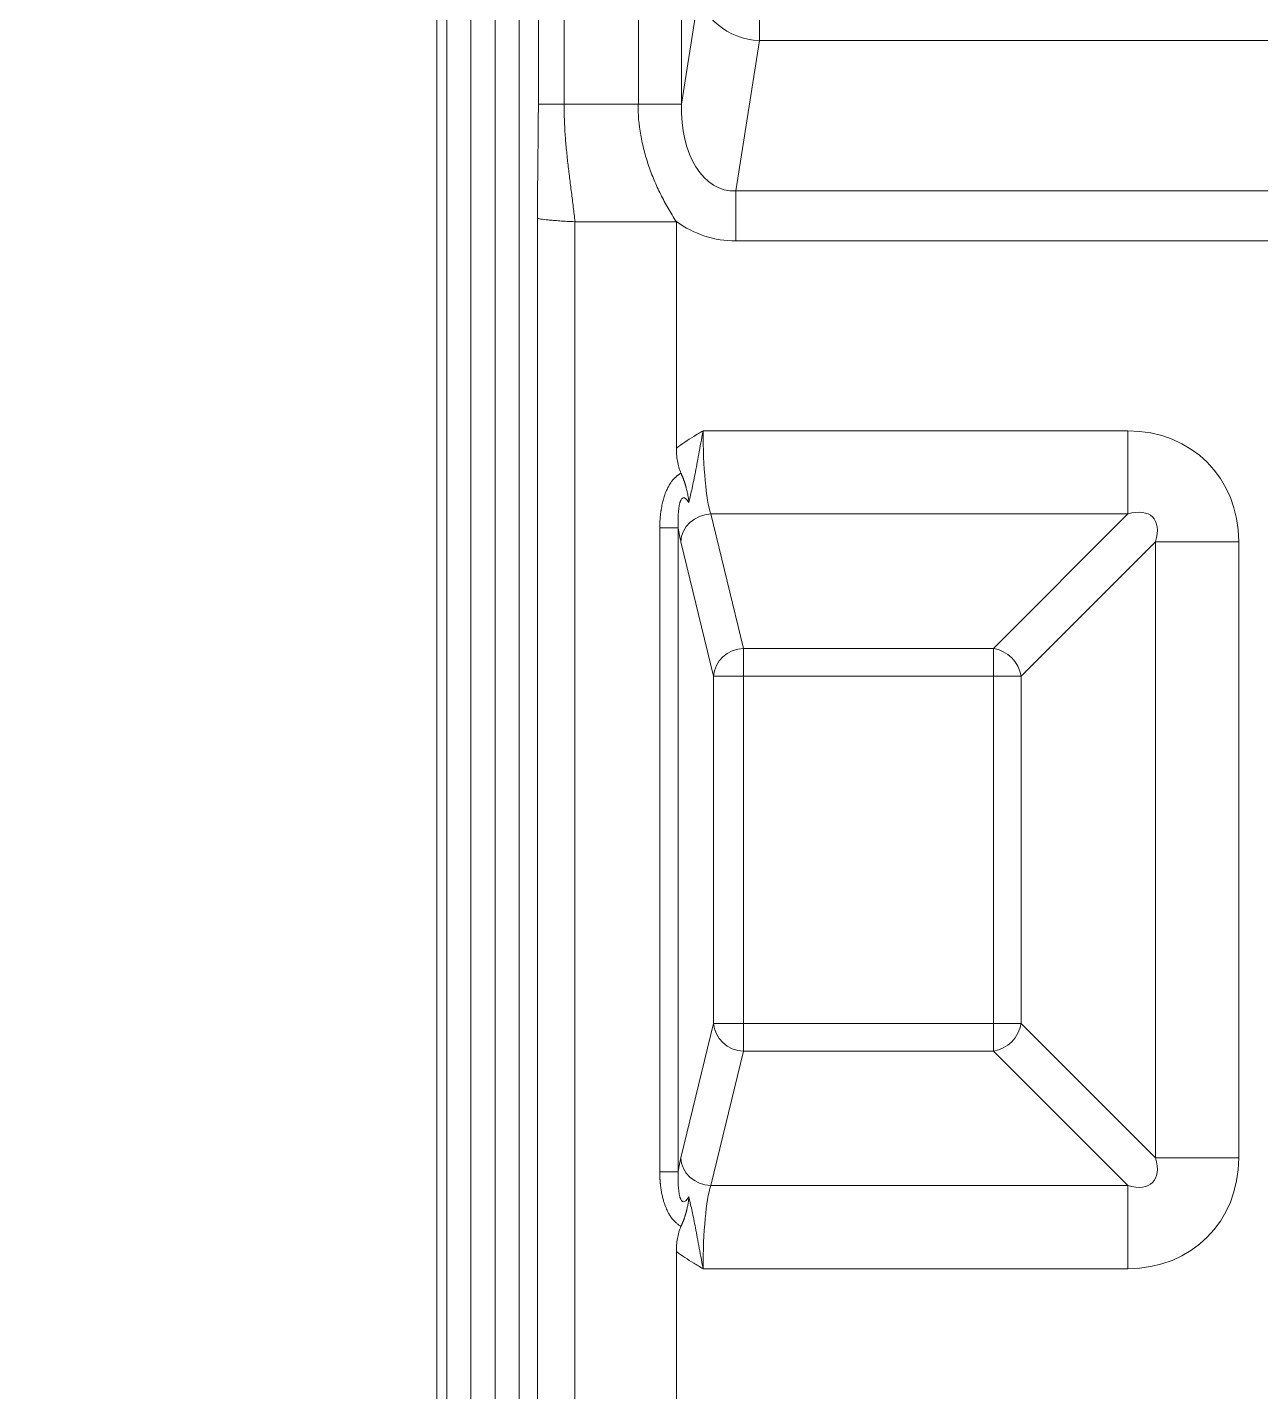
# Model space of a CAD drawing. Header units: millimetres. Extents: x 559 to 1112, y 323 to 643.
# Drawn here: x 770.05 to 790.63, y 463.9 to 486.67 of the extents above; entities that cross this region are included whole.
import ezdxf

# ---------------------------------------------------------------- set-up
doc = ezdxf.new("R2010")
doc.units = ezdxf.units.MM
doc.layers.add('core', color=7, linetype='Continuous', lineweight=20)

msp = doc.modelspace()

# ---------------------------------------------------------------- linework, layer by layer
at = {"layer": 'core', "lineweight": 13}
for p, q in [((776.885, 453.078), (776.885, 497.342)), ((777.054, 497.342), (777.054, 453.078)), ((777.455, 453.078), (777.455, 497.342)), ((777.859, 497.342), (777.859, 453.078)), ((778.261, 453.078), (778.261, 497.342)), ((778.581, 489.098), (778.581, 485.384)), ((779.013, 485.387), (779.013, 489.071)), ((780.253, 489.177), (780.253, 485.387)), ((780.972, 485.387), (780.972, 489.177)), ((782.269, 486.447), (782.269, 488.117)), ((780.972, 485.387), (781.268, 487.282)), ((782.269, 486.447), (781.876, 483.939)), ((782.269, 486.447), (802.542, 486.447)), ((780.972, 485.387), (780.244, 485.387)), ((781.876, 483.104), (781.876, 483.939)), ((800.467, 483.939), (781.876, 483.939)), ((778.565, 483.486), (778.565, 453.078)), ((779.19, 453.078), (779.19, 483.424)), ((780.884, 483.426), (780.884, 479.649)), ((781.876, 483.104), (800.467, 483.104)), ((788.418, 479.936), (781.33, 479.936)), ((788.418, 479.936), (788.418, 478.549)), ((781.458, 478.549), (788.418, 478.549)), ((781.458, 478.549), (782.007, 476.306)), ((786.175, 476.306), (788.418, 478.549)), ((780.607, 478.32), (780.607, 467.573)), ((780.607, 478.32), (780.915, 478.32)), ((780.915, 467.573), (780.915, 478.32)), ((781.506, 475.844), (780.958, 478.087)), ((788.881, 478.087), (786.637, 475.844)), ((788.881, 478.087), (790.267, 478.087)), ((788.881, 478.087), (788.881, 467.806)), ((790.267, 467.806), (790.267, 478.087)), ((786.175, 476.306), (782.007, 476.306)), ((782.007, 475.844), (782.007, 476.306)), ((786.175, 476.306), (786.175, 475.844)), ((781.506, 475.844), (781.506, 470.049)), ((781.506, 475.844), (782.007, 475.844)), ((782.007, 470.049), (782.007, 475.844)), ((782.007, 475.844), (786.175, 475.844)), ((786.175, 475.844), (786.637, 475.844)), ((786.175, 475.844), (786.175, 470.049)), ((786.637, 470.049), (786.637, 475.844)), ((780.958, 467.806), (781.506, 470.049)), ((782.007, 470.049), (781.506, 470.049)), ((782.007, 469.587), (782.007, 470.049)), ((786.175, 470.049), (782.007, 470.049)), ((786.637, 470.049), (786.175, 470.049)), ((786.175, 470.049), (786.175, 469.587)), ((786.637, 470.049), (788.881, 467.806)), ((782.007, 469.587), (781.458, 467.343)), ((782.007, 469.587), (786.175, 469.587)), ((788.418, 467.343), (786.175, 469.587)), ((790.267, 467.806), (788.881, 467.806)), ((780.915, 467.573), (780.607, 467.573)), ((788.418, 467.343), (781.458, 467.343)), ((788.418, 467.343), (788.418, 465.957)), ((780.884, 466.243), (780.884, 463.05)), ((781.33, 465.957), (788.418, 465.957))]:
    msp.add_line(p, q, dxfattribs=at)
for centre, radius, start, end in [((719.145, 493.318), 100.6, 305.96599, 77.45703), ((719.145, 493.318), 100.175, 305.97379, 77.45703), ((719.145, 493.318), 99.403, 314.29502, 77.77562), ((719.145, 493.318), 99.011, 314.62948, 77.83606), ((719.145, 493.318), 99.101, 314.55525, 77.77562), ((719.145, 487.282), 85.99, 282.44405, 347.55593), ((719.145, 487.282), 84.657, 283.17659, 346.81803), ((719.145, 487.282), 81.386, 327.85994, 345.05571)]:
    msp.add_arc(centre, radius, start, end, dxfattribs=at)
for centre, major_axis, ratio, start_param, end_param in [((782.269, 487.282), (-0.994, 0.155), 0.826909, 0.18697, 1.699439), ((781.994, 485.528), (0.247, 1.582), 0.628244, 1.757766, 3.270235), ((781.994, 485.528), (0.376, 2.404), 0.826909, 2.748019, 3.270235), ((781.541, 479.936), (0, 1.509), 0.140139, 1.570796, 2.735758), ((788.077, 477.746), (-1.665, -1.665), 0.854588, 2.434441, 3.848744), ((781.458, 478.087), (-0.489, -0.12), 0.914519, 4.492315, 6.021833), ((788.077, 477.746), (0.753, 0.753), 0.472398, 5.576034, 6.990337), ((781.041, 479.936), (0, 2.012), 0.105104, 2.502949, 2.735758), ((782.007, 475.844), (0.489, 0.12), 0.914519, 1.350722, 2.880241), ((786.175, 475.844), (0.356, -0.356), 0.854588, 0.863645, 2.277948), ((782.007, 470.049), (-0.489, 0.12), 0.914519, 0.261352, 1.79087), ((786.175, 470.049), (-0.356, -0.356), 0.854588, 0.863645, 2.277948), ((781.041, 465.957), (0, 2.012), 0.105104, 0.405834, 0.638644), ((781.458, 467.806), (0.489, -0.12), 0.914519, 3.402945, 4.932463), ((788.077, 468.147), (1.665, -1.665), 0.854588, 5.576034, 6.990337), ((788.077, 468.147), (-0.753, 0.753), 0.472398, 2.434441, 3.848744), ((781.541, 465.957), (0, 1.509), 0.140139, 0.405834, 1.570796)]:
    msp.add_ellipse(centre, major_axis=major_axis, ratio=ratio, start_param=start_param, end_param=end_param, dxfattribs=at)
for points, knots in [([(778.565, 483.486), (778.566, 483.566), (778.566, 483.646), (778.567, 483.805), (778.568, 483.884), (778.569, 484.042), (778.57, 484.121), (778.572, 484.278), (778.573, 484.356), (778.574, 484.513), (778.576, 484.67), (778.578, 484.827), (778.579, 484.985), (778.58, 485.064), (778.58, 485.184), (778.581, 485.224), (778.581, 485.304), (778.581, 485.344), (778.581, 485.384)], [0, 0, 0, 0, 0.125, 0.125, 0.25, 0.25, 0.375, 0.375, 0.5, 0.5, 0.625, 0.75, 0.75, 0.875, 0.875, 0.9375, 0.9375, 1, 1, 1, 1]), ([(779.011, 485.387), (778.947, 485.387), (778.889, 485.387), (778.788, 485.386), (778.744, 485.386), (778.671, 485.386), (778.642, 485.385), (778.6, 485.385), (778.586, 485.385), (778.581, 485.384)], [0, 0, 0, 0, 0.25, 0.25, 0.5, 0.5, 0.75, 0.75, 1, 1, 1, 1]), ([(779.011, 485.387), (779.011, 485.305), (779.012, 485.222), (779.018, 485.058), (779.022, 484.976), (779.033, 484.812), (779.04, 484.73), (779.056, 484.567), (779.064, 484.485), (779.082, 484.322), (779.092, 484.24), (779.112, 484.077), (779.123, 483.996), (779.144, 483.833), (779.154, 483.751), (779.174, 483.588), (779.184, 483.506), (779.193, 483.425)], [0, 0, 0, 0, 0.125, 0.125, 0.25, 0.25, 0.375, 0.375, 0.5, 0.5, 0.625, 0.625, 0.75, 0.75, 0.875, 0.875, 1, 1, 1, 1]), ([(780.244, 485.387), (780.243, 485.215), (780.259, 485.043), (780.297, 484.828), (780.305, 484.785), (780.324, 484.7), (780.345, 484.615), (780.368, 484.53), (780.393, 484.447), (780.407, 484.405), (780.449, 484.281), (780.48, 484.199), (780.547, 484.038), (780.583, 483.959), (780.642, 483.842), (780.662, 483.803), (780.704, 483.726), (780.725, 483.688), (780.769, 483.612), (780.792, 483.575), (780.837, 483.5), (780.86, 483.463), (780.884, 483.426)], [0, 0, 0, 0, 0.25, 0.25, 0.3125, 0.3125, 0.375, 0.4375, 0.4375, 0.5, 0.5, 0.625, 0.625, 0.75, 0.75, 0.8125, 0.8125, 0.875, 0.875, 0.9375, 0.9375, 1, 1, 1, 1]), ([(778.565, 483.486), (778.566, 483.486), (778.566, 483.485), (778.567, 483.485), (778.567, 483.485), (778.568, 483.484), (778.569, 483.484), (778.574, 483.481), (778.58, 483.479), (778.594, 483.475), (778.606, 483.473), (778.652, 483.465), (778.694, 483.46), (778.761, 483.453), (778.775, 483.452), (778.805, 483.449), (778.82, 483.448), (778.868, 483.444), (778.938, 483.439), (779.016, 483.434), (779.1, 483.429), (779.145, 483.427), (779.191, 483.424)], [0, 0, 0, 0, 0.015625, 0.015625, 0.023437, 0.023437, 0.03125, 0.0625, 0.125, 0.125, 0.25, 0.25, 0.5, 0.5, 0.5625, 0.5625, 0.625, 0.625, 0.75, 0.875, 0.875, 1, 1, 1, 1]), ([(780.883, 483.426), (780.601, 483.426), (780.319, 483.425), (779.896, 483.425), (779.755, 483.425), (779.473, 483.424), (779.332, 483.424), (779.191, 483.424)], [0, 0, 0, 0, 0.5, 0.5, 0.75, 0.75, 1, 1, 1, 1]), ([(781.092, 478.739), (781.107, 478.798), (781.123, 478.868), (781.157, 479.028), (781.176, 479.117), (781.215, 479.317), (781.236, 479.427), (781.28, 479.667), (781.304, 479.796), (781.33, 479.936)], [0, 0, 0, 0, 0.25, 0.25, 0.5, 0.5, 0.75, 0.75, 1, 1, 1, 1]), ([(780.884, 479.649), (780.883, 479.613), (780.885, 479.576), (780.891, 479.504), (780.895, 479.468), (780.907, 479.398), (780.915, 479.363), (780.935, 479.294), (780.947, 479.261), (780.961, 479.23)], [0, 0, 0, 0, 0.25, 0.25, 0.5, 0.5, 0.75, 0.75, 1, 1, 1, 1]), ([(780.961, 479.23), (780.958, 479.228), (780.952, 479.225), (780.942, 479.219), (780.933, 479.212), (780.923, 479.206), (780.913, 479.199), (780.903, 479.191), (780.893, 479.183), (780.883, 479.174), (780.873, 479.165), (780.862, 479.155), (780.852, 479.145), (780.842, 479.134), (780.832, 479.123), (780.821, 479.111), (780.805, 479.091), (780.786, 479.064), (780.766, 479.031), (780.751, 479.004), (780.736, 478.974), (780.719, 478.937), (780.701, 478.894), (780.684, 478.844), (780.666, 478.788), (780.647, 478.712), (780.635, 478.652), (780.629, 478.615), (780.628, 478.607), (780.626, 478.595), (780.624, 478.581), (780.622, 478.564), (780.619, 478.544), (780.617, 478.521), (780.614, 478.495), (780.612, 478.466), (780.61, 478.433), (780.608, 478.398), (780.607, 478.36), (780.607, 478.334), (780.607, 478.32)], [0, 0, 0, 0, 0.012659, 0.025662, 0.039006, 0.052688, 0.066706, 0.081056, 0.095735, 0.110742, 0.126074, 0.141729, 0.157708, 0.174009, 0.190635, 0.207587, 0.22487, 0.272238, 0.310875, 0.340853, 0.367376, 0.408465, 0.463854, 0.502245, 0.558165, 0.631701, 0.723048, 0.728119, 0.735896, 0.746379, 0.75957, 0.775473, 0.794088, 0.815417, 0.839458, 0.866209, 0.895659, 0.927793, 0.962586, 1, 1, 1, 1]), ([(780.961, 479.23), (780.963, 479.226), (780.967, 479.217), (780.972, 479.205), (780.978, 479.192), (780.983, 479.179), (780.989, 479.167), (780.994, 479.154), (780.999, 479.141), (781.003, 479.128), (781.008, 479.115), (781.013, 479.102), (781.017, 479.089), (781.022, 479.076), (781.026, 479.063), (781.03, 479.05), (781.034, 479.037), (781.038, 479.024), (781.041, 479.011), (781.045, 478.998), (781.048, 478.984), (781.053, 478.965), (781.06, 478.94), (781.067, 478.909), (781.073, 478.881), (781.078, 478.853), (781.083, 478.828), (781.087, 478.803), (781.09, 478.781), (781.091, 478.759), (781.092, 478.745), (781.092, 478.739)], [0, 0, 0, 0, 0.023807, 0.047715, 0.071732, 0.095864, 0.120117, 0.144496, 0.169005, 0.193647, 0.218426, 0.243341, 0.268395, 0.293586, 0.318913, 0.344376, 0.36997, 0.395691, 0.421537, 0.4475, 0.473575, 0.499754, 0.564679, 0.627679, 0.688565, 0.747152, 0.803269, 0.856755, 0.907459, 0.955247, 1, 1, 1, 1]), ([(780.915, 478.32), (780.911, 478.385), (780.91, 478.455), (780.916, 478.559), (780.918, 478.593), (780.925, 478.642), (780.927, 478.658), (780.931, 478.682), (780.932, 478.689), (780.935, 478.704), (780.937, 478.712), (780.94, 478.726), (780.942, 478.733), (780.946, 478.746), (780.948, 478.752), (780.954, 478.77), (780.968, 478.8), (780.985, 478.815), (781.023, 478.824), (781.055, 478.799), (781.092, 478.739)], [0, 0, 0, 0, 0.25, 0.25, 0.375, 0.375, 0.4375, 0.4375, 0.46875, 0.46875, 0.5, 0.5, 0.53125, 0.53125, 0.5625, 0.5625, 0.625, 0.75, 0.75, 1, 1, 1, 1]), ([(780.607, 467.573), (780.607, 467.566), (780.607, 467.553), (780.607, 467.534), (780.607, 467.515), (780.608, 467.495), (780.609, 467.476), (780.61, 467.457), (780.611, 467.437), (780.612, 467.418), (780.614, 467.399), (780.616, 467.38), (780.618, 467.361), (780.62, 467.342), (780.622, 467.323), (780.625, 467.304), (780.631, 467.264), (780.641, 467.206), (780.658, 467.135), (780.675, 467.074), (780.693, 467.021), (780.711, 466.975), (780.728, 466.934), (780.746, 466.898), (780.763, 466.867), (780.778, 466.842), (780.792, 466.822), (780.807, 466.801), (780.826, 466.778), (780.847, 466.754), (780.868, 466.733), (780.889, 466.715), (780.908, 466.699), (780.927, 466.685), (780.944, 466.673), (780.956, 466.666), (780.961, 466.663)], [0, 0, 0, 0, 0.01763, 0.035274, 0.052928, 0.07059, 0.088254, 0.105919, 0.123582, 0.141239, 0.158888, 0.176527, 0.194153, 0.211764, 0.229359, 0.246935, 0.264493, 0.340937, 0.408964, 0.46868, 0.5202, 0.568558, 0.612517, 0.652013, 0.68678, 0.716792, 0.742181, 0.763013, 0.799839, 0.834594, 0.867306, 0.897982, 0.92661, 0.953172, 0.977643, 1, 1, 1, 1]), ([(781.092, 467.154), (781.055, 467.093), (781.023, 467.069), (780.985, 467.077), (780.974, 467.088), (780.959, 467.113), (780.954, 467.123), (780.948, 467.14), (780.946, 467.146), (780.942, 467.16), (780.94, 467.167), (780.937, 467.181), (780.935, 467.188), (780.932, 467.203), (780.931, 467.211), (780.927, 467.234), (780.925, 467.25), (780.918, 467.3), (780.916, 467.334), (780.91, 467.437), (780.911, 467.508), (780.915, 467.573)], [0, 0, 0, 0, 0.25, 0.25, 0.375, 0.375, 0.4375, 0.4375, 0.46875, 0.46875, 0.5, 0.5, 0.53125, 0.53125, 0.5625, 0.5625, 0.625, 0.625, 0.75, 0.75, 1, 1, 1, 1]), ([(780.961, 466.663), (780.963, 466.668), (780.968, 466.677), (780.974, 466.691), (780.98, 466.705), (780.986, 466.719), (780.992, 466.732), (780.997, 466.745), (781.002, 466.758), (781.007, 466.771), (781.012, 466.784), (781.016, 466.796), (781.02, 466.808), (781.024, 466.82), (781.028, 466.832), (781.032, 466.843), (781.035, 466.854), (781.038, 466.865), (781.041, 466.876), (781.044, 466.887), (781.047, 466.897), (781.05, 466.907), (781.052, 466.917), (781.055, 466.927), (781.059, 466.943), (781.064, 466.965), (781.07, 466.994), (781.076, 467.023), (781.08, 467.048), (781.084, 467.071), (781.087, 467.09), (781.089, 467.111), (781.091, 467.132), (781.092, 467.147), (781.092, 467.154)], [0, 0, 0, 0, 0.027146, 0.053892, 0.080239, 0.106187, 0.131738, 0.156894, 0.181659, 0.206037, 0.230031, 0.253647, 0.276891, 0.299767, 0.322284, 0.344448, 0.366267, 0.38775, 0.408905, 0.429742, 0.45027, 0.4705, 0.490442, 0.510107, 0.529507, 0.587656, 0.646975, 0.708185, 0.772105, 0.813159, 0.856266, 0.901629, 0.949465, 1, 1, 1, 1]), ([(781.33, 465.957), (781.304, 466.096), (781.28, 466.226), (781.236, 466.465), (781.215, 466.575), (781.176, 466.774), (781.158, 466.864), (781.123, 467.024), (781.107, 467.094), (781.092, 467.154)], [0, 0, 0, 0, 0.25, 0.25, 0.5, 0.5, 0.75, 0.75, 1, 1, 1, 1]), ([(780.961, 466.663), (780.947, 466.631), (780.935, 466.599), (780.915, 466.531), (780.907, 466.496), (780.895, 466.425), (780.891, 466.389), (780.885, 466.316), (780.883, 466.28), (780.884, 466.243)], [0, 0, 0, 0, 0.25, 0.25, 0.5, 0.5, 0.75, 0.75, 1, 1, 1, 1])]:
    msp.add_open_spline(points, degree=3, knots=knots, dxfattribs=at)
for points in [[(780.244, 485.387), (779.833, 485.387), (779.422, 485.387), (779.011, 485.387)], [(780.884, 479.649), (780.93, 479.683), (781.025, 479.75), (781.174, 479.844), (781.277, 479.906), (781.33, 479.936)], [(781.33, 465.957), (781.277, 465.987), (781.174, 466.049), (781.024, 466.143), (780.93, 466.209), (780.884, 466.243)], [(781.035, 433.071), (782.071, 434.254), (784.075, 436.678), (786.867, 440.481), (789.437, 444.438), (791.777, 448.536), (793.877, 452.761), (795.732, 457.099), (797.336, 461.536), (798.233, 464.551), (798.639, 466.07)]]:
    msp.add_open_spline(points, degree=3, dxfattribs=at)

doc.saveas('drawing.dxf')
